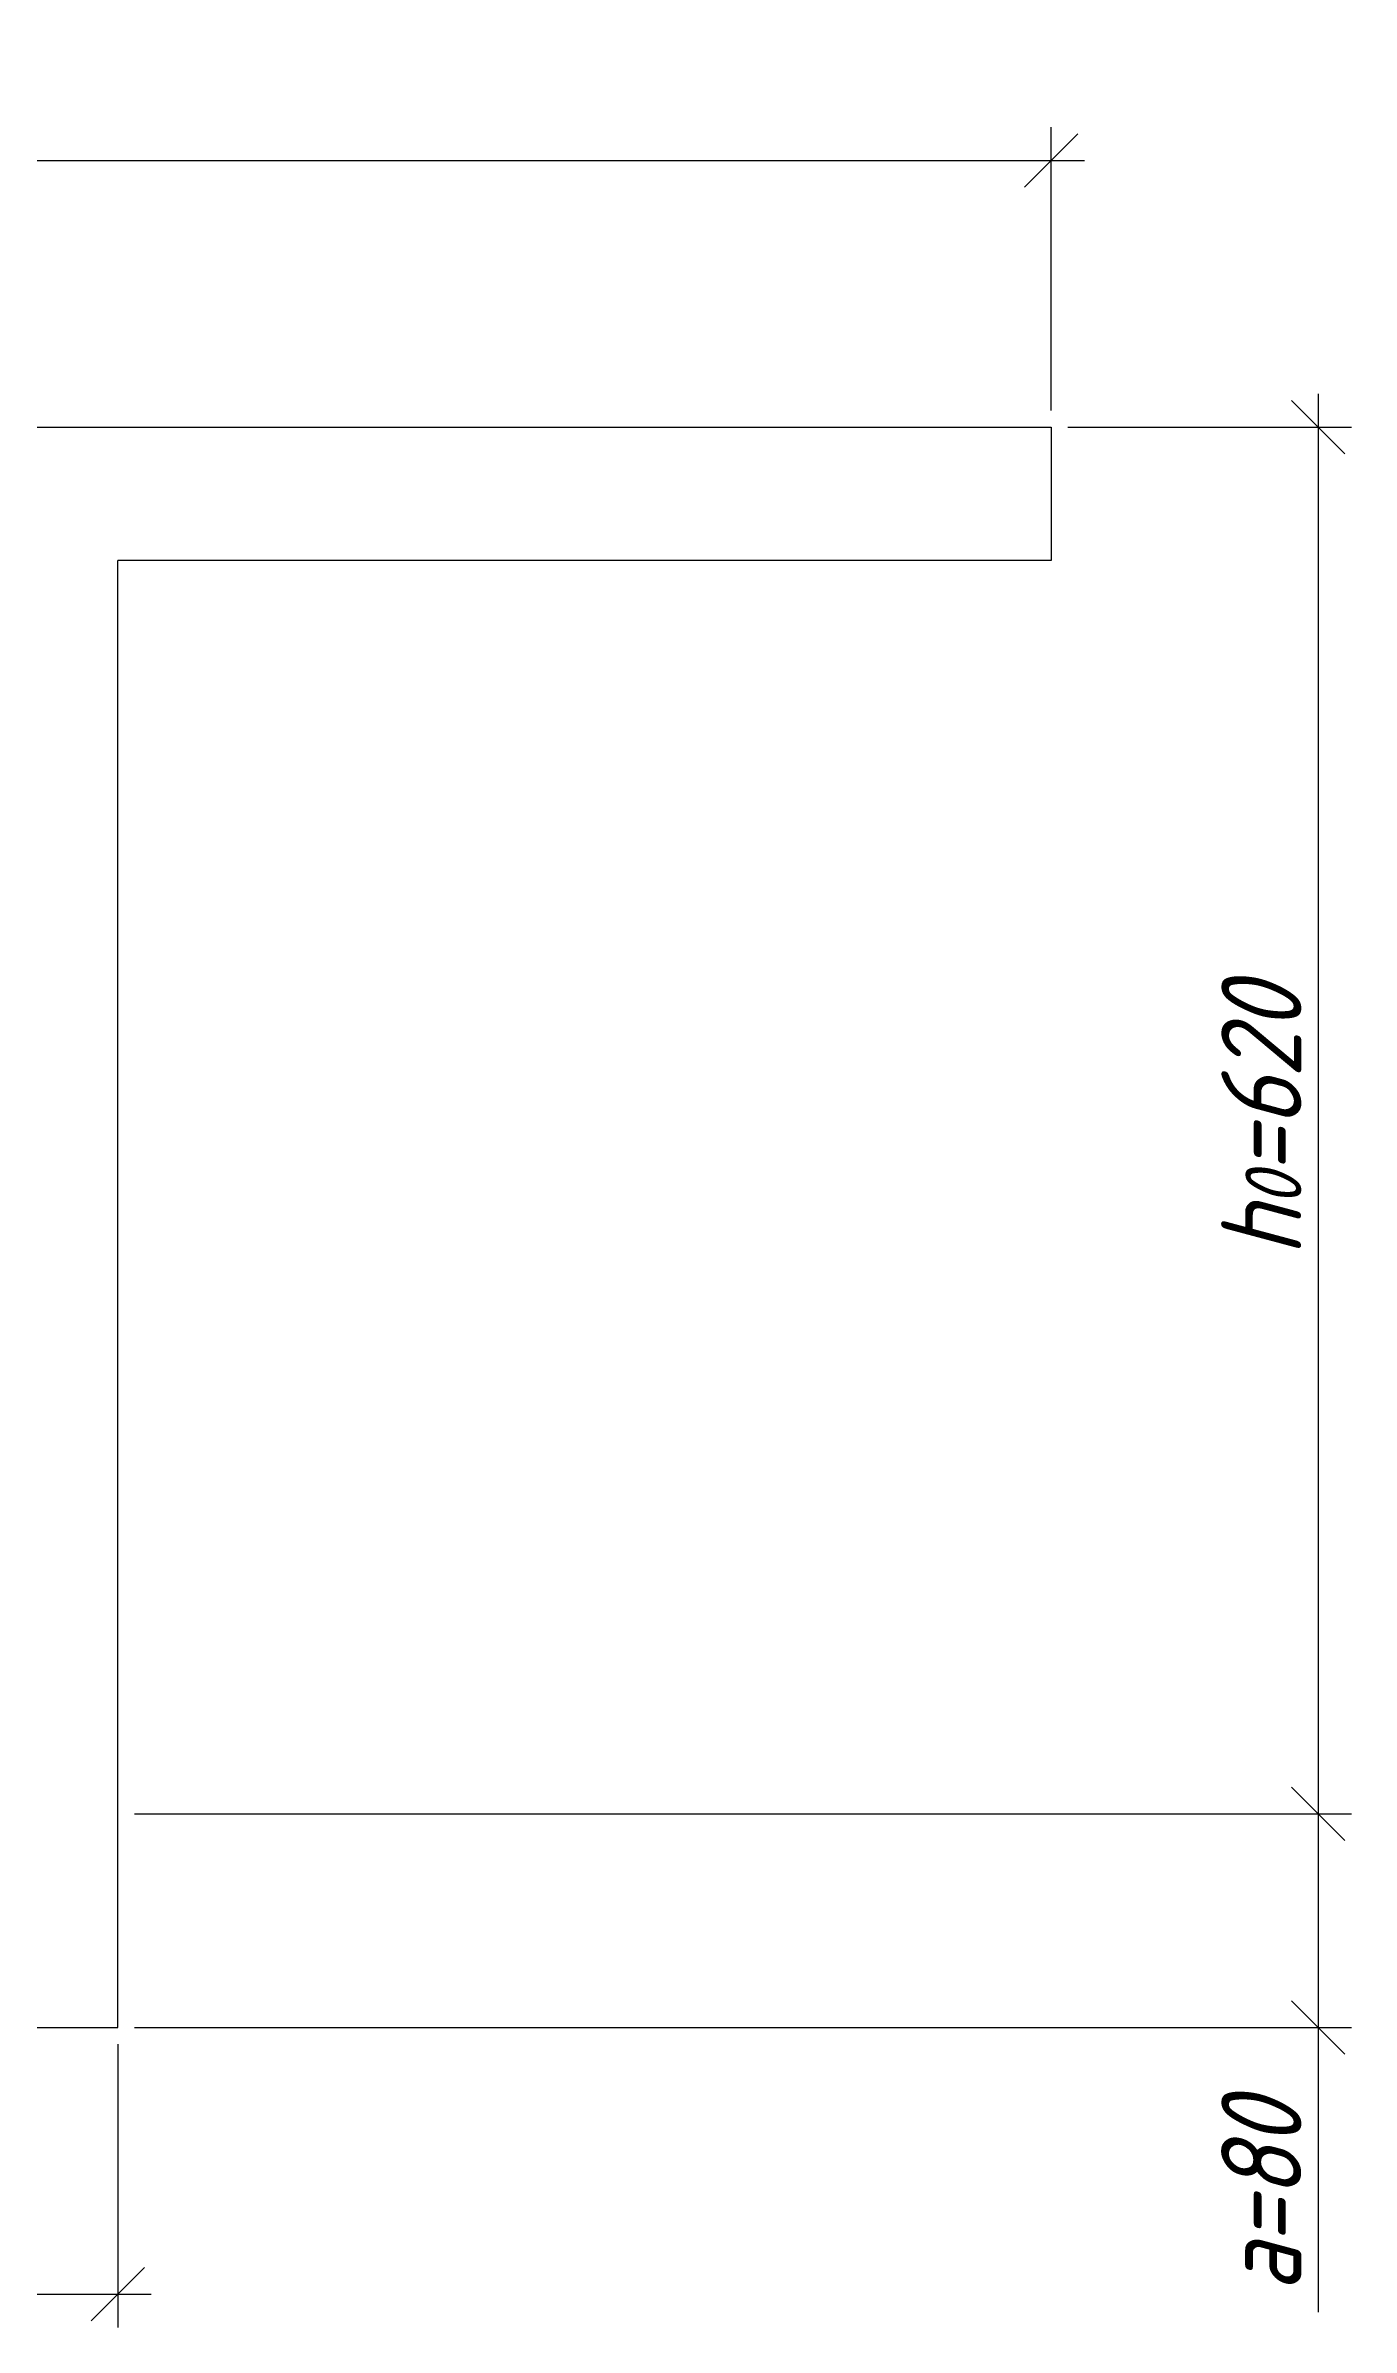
# Model space of a CAD drawing. Header units: millimetres. Extents: x -180 to 58926, y -10791 to 13515.
# Drawn here: x 3079 to 3568, y -10768 to -9912 of the extents above; entities that cross this region are included whole.
import ezdxf

# ---------------------------------------------------------------- set-up
doc = ezdxf.new("R2010")
doc.units = ezdxf.units.MM
doc.layers.add('basic', color=95, linetype='Continuous', lineweight=30)
doc.layers.add('size', color=45, linetype='Continuous', lineweight=20)
doc.styles.add('Structures', font='isocpeur.ttf', dxfattribs={"width": 0.85, "oblique": 15})
doc.dimstyles.new('Structures', dxfattribs={"dimtxt": 3, "dimasz": 2, "dimexe": 1.25, "dimexo": 0.625, "dimtad": 1, "dimtxsty": 'Structures', "dimblk": 'OBLIQUE', "dimcen": 2.5, "dimdle": 1.25, "dimadec": 0, "dimazin": 0, "dimtfac": 1, "dimtmove": 0, "dimatfit": 3, "dimfxl": 1, "dimarcsym": 0})

# ---------------------------------------------------------------- blocks, each defined once
blk = doc.blocks.new('_Oblique')
at = {"color": 0, "linetype": 'ByBlock', "lineweight": -2}
blk.add_line((-0.5, -0.5), (0.5, 0.5), dxfattribs=at)
blk = doc.blocks.new('*D317')
at = {"layer": 'Defpoints', "color": 0, "transparency": 16777216}
for p in [(2805.67, -10655.52), (3105.67, -10655.52), (3105.67, -10755.52)]:
    blk.add_point(p, dxfattribs=at)
at = {"layer": 'size', "color": 0, "lineweight": -2, "transparency": 16777216}
for p, q in [((2805.67, -10661.77), (2805.67, -10768.02)), ((3105.67, -10661.77), (3105.67, -10768.02)), ((2793.17, -10755.52), (3118.17, -10755.52))]:
    blk.add_line(p, q, dxfattribs=at)
at = {"layer": 'size', "color": 0, "lineweight": -2, "transparency": 16777216, "xscale": 20, "yscale": 20, "zscale": 20, "rotation": 180}
blk.add_blockref('_Oblique', (2805.67, -10755.52), dxfattribs=at)
at = {"layer": 'size', "color": 0, "lineweight": -2, "transparency": 16777216, "xscale": 20, "yscale": 20, "zscale": 20}
blk.add_blockref('_Oblique', (3105.67, -10755.52), dxfattribs=at)
at = {"layer": 'size', "color": 0, "transparency": 16777216, "insert": (2955.67, -10734.27), "char_height": 30, "attachment_point": 5, "style": 'Structures'}
blk.add_mtext('b=300', dxfattribs=at)
blk = doc.blocks.new('*D318')
at = {"layer": 'Defpoints', "color": 0, "transparency": 16777216}
for p in [(3455.67, -9955.52), (2455.67, -10055.52), (3455.67, -10055.52)]:
    blk.add_point(p, dxfattribs=at)
at = {"layer": 'size', "color": 0, "lineweight": -2, "transparency": 16777216}
for p, q in [((2455.67, -10049.27), (2455.67, -9943.02)), ((3455.67, -10049.27), (3455.67, -9943.02)), ((2443.17, -9955.52), (3468.17, -9955.52))]:
    blk.add_line(p, q, dxfattribs=at)
at = {"layer": 'size', "color": 0, "lineweight": -2, "transparency": 16777216, "xscale": 20, "yscale": 20, "zscale": 20, "rotation": 180}
blk.add_blockref('_Oblique', (2455.67, -9955.52), dxfattribs=at)
at = {"layer": 'size', "color": 0, "lineweight": -2, "transparency": 16777216, "xscale": 20, "yscale": 20, "zscale": 20}
blk.add_blockref('_Oblique', (3455.67, -9955.52), dxfattribs=at)
at = {"layer": 'size', "color": 0, "transparency": 16777216, "insert": (2955.67, -9932.12), "char_height": 30, "attachment_point": 5, "style": 'Structures'}
blk.add_mtext("b{\\H0.7x;\\S'~,f;}=1400", dxfattribs=at)
blk = doc.blocks.new('*D321')
at = {"layer": 'Defpoints', "color": 0, "transparency": 16777216}
for p in [(3105.67, -10575.52), (3105.67, -10655.52), (3555.67, -10655.52)]:
    blk.add_point(p, dxfattribs=at)
at = {"layer": 'size', "color": 0, "lineweight": -2, "transparency": 16777216}
for p, q in [((3555.67, -10563.02), (3555.67, -10655.52)), ((3111.92, -10575.52), (3568.17, -10575.52)), ((3111.92, -10655.52), (3568.17, -10655.52)), ((3555.67, -10655.52), (3555.67, -10762.36))]:
    blk.add_line(p, q, dxfattribs=at)
at = {"layer": 'size', "color": 0, "lineweight": -2, "transparency": 16777216, "xscale": 20, "yscale": 20, "zscale": 20}
for p, rotation in [((3555.67, -10575.52), 90), ((3555.67, -10655.52), 270)]:
    blk.add_blockref('_Oblique', p, dxfattribs=dict(at, rotation=rotation))
at = {"layer": 'size', "color": 0, "transparency": 16777216, "insert": (3534.42, -10718.94), "char_height": 30, "attachment_point": 5, "rotation": 90, "style": 'Structures'}
blk.add_mtext('a=80', dxfattribs=at)
blk = doc.blocks.new('*D322')
at = {"layer": 'Defpoints', "color": 0, "transparency": 16777216}
for p in [(3455.67, -10055.52), (3105.67, -10575.52), (3555.67, -10575.52)]:
    blk.add_point(p, dxfattribs=at)
at = {"layer": 'size', "color": 0, "lineweight": -2, "transparency": 16777216}
for p, q in [((3555.67, -10043.02), (3555.67, -10588.02)), ((3461.92, -10055.52), (3568.17, -10055.52)), ((3111.92, -10575.52), (3568.17, -10575.52))]:
    blk.add_line(p, q, dxfattribs=at)
at = {"layer": 'size', "color": 0, "lineweight": -2, "transparency": 16777216, "xscale": 20, "yscale": 20, "zscale": 20}
for p, rotation in [((3555.67, -10055.52), 90), ((3555.67, -10575.52), 270)]:
    blk.add_blockref('_Oblique', p, dxfattribs=dict(at, rotation=rotation))
at = {"layer": 'size', "color": 0, "transparency": 16777216, "insert": (3534.42, -10315.52), "char_height": 30, "attachment_point": 5, "rotation": 90, "style": 'Structures'}
blk.add_mtext('h{\\H0.7x;\\S^ 0;}=620', dxfattribs=at)

msp = doc.modelspace()

# ---------------------------------------------------------------- linework, layer by layer
at = {"layer": 'basic'}
for p, q in [((2455.666, -10055.52), (3455.666, -10055.52)), ((3455.666, -10055.52), (3455.666, -10105.52)), ((3455.666, -10105.52), (3105.666, -10105.52)), ((3105.666, -10655.52), (3105.666, -10105.52)), ((2805.666, -10655.52), (3105.666, -10655.52))]:
    msp.add_line(p, q, dxfattribs=at)

# ---------------------------------------------------------------- dimensions: what is measured, and where the dimension line sits
at = {"layer": 'size'}
for base, p1, p2, text, picture, middle in [((3455.666, -9955.52), (2455.666, -10055.52), (3455.666, -10055.52), "b{\\H0.7x;\\S'~,f;}=1400", '*D318', (2955.666, -9932.12)), ((3105.666, -10755.52), (2805.666, -10655.52), (3105.666, -10655.52), 'b=300', '*D317', (2955.666, -10734.27))]:
    dim = msp.add_linear_dim(base=base, p1=p1, p2=p2, text=text, dimstyle='Structures', dxfattribs=at)
    dim.commit()
    dim.dimension.update_dxf_attribs({"geometry": picture, "text_midpoint": middle})
for base, p1, p2, text, picture, middle in [((3555.666, -10575.52), (3455.666, -10055.52), (3105.666, -10575.52), 'h{\\H0.7x;\\S^ 0;}=620', '*D322', (3534.416, -10315.52)), ((3555.666, -10655.52), (3105.666, -10575.52), (3105.666, -10655.52), 'a=<>', '*D321', (3534.416, -10718.94))]:
    dim = msp.add_linear_dim(base=base, p1=p1, p2=p2, angle=90, text=text, dimstyle='Structures', dxfattribs=at)
    dim.commit()
    dim.dimension.update_dxf_attribs({"geometry": picture, "text_midpoint": middle})

doc.saveas('drawing.dxf')
